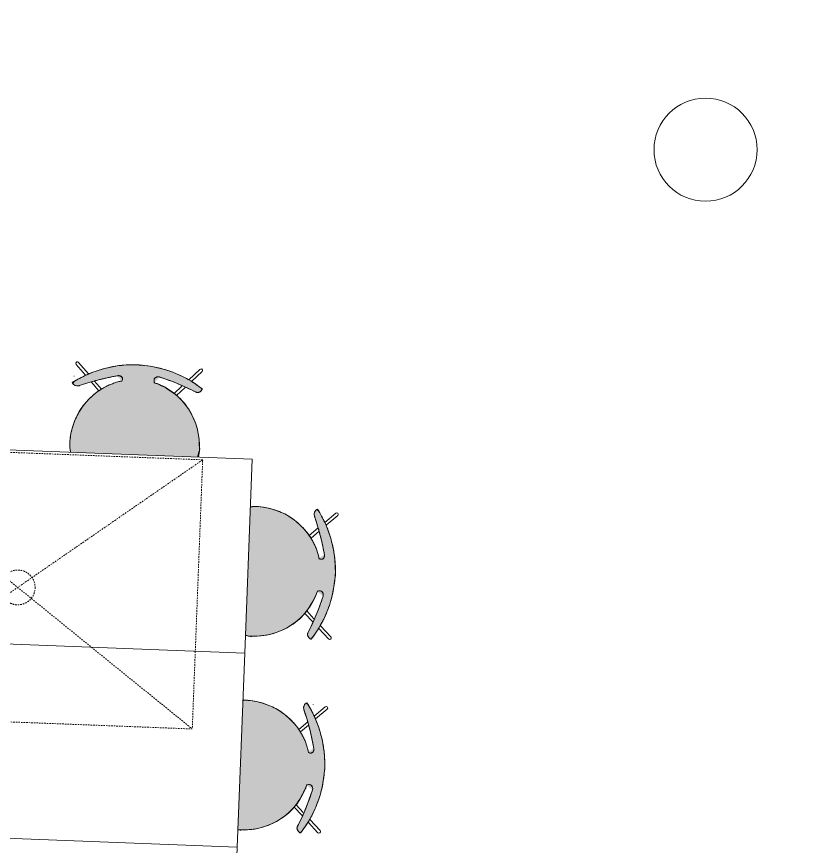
# Model space of a CAD drawing. Header units: millimetres. Extents: x 17924 to 83548, y -4690 to 56252.
# Drawn here: x 80429 to 83548, y 52745 to 55964 of the extents above; entities that cross this region are included whole.
import ezdxf

# ---------------------------------------------------------------- set-up
doc = ezdxf.new("R2010")
doc.units = ezdxf.units.MM
doc.header["$MEASUREMENT"] = 0
doc.linetypes.add('DGN Style 2', pattern=[10, 6, -4])
for name, color, linetype, lineweight in [('EQPM-OVHD', 62, 'DGN Style 2', 13), ('FURN-FREE', 1, 'Continuous', 0), ('PRES-FILL', 7, 'Continuous', 0), ('WALL-LNIG', 1, 'Continuous', 0)]:
    doc.layers.add(name, color=color, linetype=linetype, lineweight=lineweight)

# ---------------------------------------------------------------- blocks, each defined once
blk = doc.blocks.new('ANT_9')
at = {"color": 0, "linetype": 'ByBlock', "lineweight": -2}
for p, q in [((-230.9229999999952, 243.8940000000075), (-193.0999999999913, 202.9900000000125)), ((-230.6049999999959, 252.3580000000002), (-230.5849999999919, 252.3590000000113)), ((-222.109999999986, 252.0420000000086), (-182.1699999999837, 208.8470000000088)), ((249.7080000000133, 243.2330000000075), (208.20100000003, 201.5610000000161)), ((258.2300000000105, 234.7640000000029), (218.9060000000027, 195.2990000000063)), ((-237.2879999999859, 197.6640000000116), (-237.7749999999796, 197.3370000000068)), ((-170.435999999987, 178.4900000000125), (-139.4139999999898, 144.9220000000059)), ((-157.5270000000019, 182.2000000000044), (-129.5179999999818, 151.9010000000053)), ((181.9290000000183, 175.1600000000108), (153.1640000000043, 146.2840000000069)), ((194.6730000000098, 170.9690000000119), (162.7640000000101, 138.9270000000106)), ((237.9220000000205, 154.1480000000083), (237.9240000000136, 154.1490000000049)), ((-190.0079999999725, -176.9709999999905), (-240.1239999999816, -227.2659999999887)), ((-180.8859999999986, -184.8449999999939), (-231.6219999999885, -235.7579999999871)), ((191.070000000007, -191.3759999999893), (240.2560000000231, -244.567999999992)), ((200.5110000000277, -183.8859999999841), (249.0680000000139, -236.3979999999938)), ((-240.1019999999844, -235.7509999999893), (-240.1239999999816, -235.7599999999875)), ((248.7310000000143, -244.8739999999889), (248.7310000000143, -244.8849999999875))]:
    blk.add_line(p, q, dxfattribs=at)
at = {"color": 0, "linetype": 'ByBlock', "lineweight": -2, "extrusion": (0, 0, -1)}
for centre, radius, start, end in [((-10.84310449812619, -197.5296352611549), 449.2945550665205, 55.50108333333332, 90.38600277777779), ((226.5099585044081, 247.9666756855877), 6.000000000000013, 47.15889444444441, 137.2503583333333), ((-4.928342642931966, -185.8805704262704), 436.8134136936625, 91.17048888888888, 126.0554083333333), ((-253.9718071524112, 238.9973606325439), 6.000000000000004, 135.0319611111111, 224.8725805555556), ((-244.6504633875156, -240.4851204502411), 6.000000000000004, 227.1111666666667, 317.2096027777778), ((-244.6581340468256, -240.4625302021086), 6.000000000000006, 137.325825, 227.2958666666667)]:
    blk.add_arc(centre, radius, start, end, dxfattribs=at)
at = {"color": 0, "linetype": 'ByBlock', "lineweight": -2}
for centre, radius, start, end in [((-226.5152713026764, 247.967624475983), 5.999999999999996, 132.8928833333333, 222.7335027777778), ((253.9664626423473, 238.9966108046501), 6.000000000000006, 45.01981666666666, 135.1112805555555), ((132.7071059824229, -735.3424480638132), 962.6963830246401, 102.0174, 111.1355305555556), ((-169.4349192846275, -727.980537562682), 971.6445047199426, 65.2129611111111, 74.33109166666665), ((-235.8759852194635, -231.4913881488246), 6.000000000000004, 135.1867472222222, 225.1567888888889), ((-235.8691630907997, -231.5142489645077), 6.000000000000012, 224.9720888888888, 315.070525)]:
    blk.add_arc(centre, radius, start, end, dxfattribs=at)
for centre, major_axis, ratio, start_param, end_param in [((-69.79697139903146, 189.0052291860848), (-18.85645010637373, -11.42001704835106), 0.7101413615132941, 2.274888714839134, 4.205581096373834), ((93.71362615290855, 189.1944012008971), (18.41705503726558, -12.11588146826803), 0.7751110379519796, 2.077604210805752, 4.019110361497601)]:
    blk.add_ellipse(centre, major_axis=major_axis, ratio=ratio, start_param=start_param, end_param=end_param, dxfattribs=at)
at = {"color": 0, "linetype": 'ByBlock', "lineweight": -2, "extrusion": (0, 0, -1)}
for centre, major_axis, ratio, start_param, end_param in [((5.602032608061563, -66.64383137632831), (4.853131661300853, 259.9547020407177), 0.9615384615384603, 4.71238898038469, 6.033510042954888), ((-222.6850850693882, 182.0806756646489), (20.94804797271574, 9.330090363337069), 0.9239178866150758, 1.587065655824202, 3.141592653589793), ((9.501353141458821, -66.71662820158963), (4.853131661300853, 259.9547020407177), 0.9615384615384603, 0.2429364510200118, 1.570796326794897), ((246.9130862459278, 173.3136979749615), (9.33663426129368, 19.01903679660439), 0.7660621444968636, 1.570796326794897, 3.125323324560488), ((5.602729983118479, -66.64335468204081), (-249.9564442699204, 4.666472751250897), 0.7200000000000009, 4.7115489922008, 6.283185307179586), ((6.022656809946056, -66.6511943399455), (-253.4356479310827, 4.731426504006852), 0.710115728957286, 3.141592653589793, 4.71322896856858)]:
    blk.add_ellipse(centre, major_axis=major_axis, ratio=ratio, start_param=start_param, end_param=end_param, dxfattribs=at)
at = {"color": 0, "linetype": 'ByBlock', "lineweight": -2}
blk.add_point((258.2100000000355, 243.2360000000117), dxfattribs=at)
blk = doc.blocks.new('*U77')
h = blk.add_hatch(color=7)
edge = h.paths.add_edge_path()
edge.add_arc((-189.5230698579471, 3.894953851107857), 436.8134136936625, 323.9445916666667, 358.8295111111111)
edge.add_line((247.1991972945762, -5.028036447518389), (248.1122242495912, -5.046691238021594))
edge.add_arc((-201.1721346928316, -2.019808004086372), 449.2945550665205, 359.6139972222223, 394.4989166666667)
edge.add_ellipse((178.4381762329722, 231.5083815634425), major_axis=(-9.330090363337066, 20.94804797271574), ratio=0.923917886615076, start_angle=1.272221872585407e-14, end_angle=89.06783611111112)
edge.add_line((158.9346738031745, 223.2300806680287), (158.9509580197991, 223.2407149623905))
edge.add_arc((-738.9849474954899, -123.8838094883831), 962.6963830246395, 18.352088268259195, 21.135530555555476, ccw=False)
edge.add_line((174.7483423471567, 179.2264030120714), (174.8475005683358, 179.2592964940268))
edge.add_line((174.8475005683358, 179.2592964940268), (174.7632560480924, 179.1814415873523))
edge.add_arc((-738.9849474954899, -123.8838094883831), 962.6963830246395, 12.01740000000001, 18.349268978559394, ccw=False)
edge.add_line((202.6133815909998, 76.5579839336715), (202.6133855943699, 76.55796512744564))
edge.add_ellipse((185.3627297544081, 78.62026789307129), major_axis=(-11.42001704835106, 18.85645010637373), ratio=0.7101413615132938, start_angle=130.3415222222222, end_angle=240.9620472222222, ccw=False)
edge.add_line((182.5489720905753, 60.23238496080739), (182.7609163116649, 60.28017894513323))
edge.add_ellipse((-70.286330808005, 3.22126388597826), major_axis=(259.9547020407177, -4.853131661300898), ratio=0.9615384615384603, start_angle=14.30533888888888, end_angle=36.56680948074337)
edge.add_line((141.279692255368, 148.2373896328063), (141.2795005683292, 148.2372964940441))
edge.add_line((141.2795005683292, 148.2372964940441), (141.2796552747022, 148.2374394665239))
edge.add_ellipse((-70.286330808005, 3.22126388597826), major_axis=(259.9547020407177, -4.853131661300898), ratio=0.9615384615384603, start_angle=36.56682350138795, end_angle=90)
edge.add_line((-65.61985805675795, 253.1777081558976), (-65.61938136247045, 253.1770107808406))
edge.add_ellipse((-70.2858541137175, 3.220566510935896), major_axis=(-4.666472751250939, -249.9564442699204), ratio=0.7200000000000008, start_angle=180, end_angle=270.0477989558357)
edge.add_line((-250.2583243620433, 6.371899793577382), (-250.25829581293, 6.373381804273543))
edge.add_line((-250.2582958129278, 6.37338180426741), (-250.2583502784328, 6.370465271524154))
edge.add_line((-250.2583502784248, 6.37046527152792), (-250.2583243620413, 6.371899793584849))
edge.add_ellipse((-70.2936937716222, 2.800639684093767), major_axis=(-4.731426504006894, -253.4356479310827), ratio=0.7101157289572859, start_angle=269.9522072734702, end_angle=360)
edge.add_line((-75.02512027563353, -250.6350082470017), (-75.02560038452066, -250.6345009173237))
edge.add_ellipse((-70.35912763326633, -0.6780566474044463), major_axis=(259.9547020407177, -4.853131661300898), ratio=0.9615384615384603, start_angle=270, end_angle=346.0807666666667)
edge.add_line((180.8396707460925, -65.5166733845399), (182.3148174292292, -65.89743086454109))
edge.add_ellipse((185.5519017692204, -84.89032965885417), major_axis=(-12.11588146826803, -18.41705503726557), ratio=0.7751110379519798, start_angle=119.0379527777778, end_angle=230.2780611111111, ccw=False)
edge.add_line((203.9136546580703, -84.16156648722244), (203.9136485167473, -84.16158838126285))
edge.add_arc((-731.6230369943587, 178.2582157786674), 971.6445047199426, 335.213116897576, 344.3310916666666, ccw=False)
edge.add_line((150.5072419832213, -229.0981570245349), (150.5065005683282, -229.1007035059738))
edge.add_line((150.5065005683282, -229.1007035059738), (150.5061343833804, -229.1005555235752))
edge.add_line((150.5061343833804, -229.1005555235752), (150.5055005683316, -229.0987035059661))
edge.add_line((150.5055005683316, -229.0987035059661), (150.5383184758321, -228.991420954495))
edge.add_ellipse((169.6711985432848, -238.089789751888), major_axis=(19.0190367966044, -9.336634261293678), ratio=0.7660621444968635, start_angle=180.9321638888889, end_angle=270)
edge.add_line((162.5187564786902, -252.6595538665424), (163.6179454810917, -253.1991566765646))
at = {"color": 0}
blk.add_rational_spline([(163.617945481099, -253.1991566765646), (244.3956380618765, -142.2440036543121), (247.1991972945834, -5.028036447518389), (247.6557107720873, -5.037363842769992), (248.1122242495912, -5.046691238021594), (249.0632559276273, 136.1162228151952), (169.1080861778391, 252.4564290876879), (150.0661567962452, 243.9753090432933), (158.9346738031745, 223.2300806680287), (158.9428159114905, 223.235397815195), (158.9509580197991, 223.2407149623905), (167.3843117159049, 201.4254568799224), (174.748342347164, 179.2264030120714), (174.7979214577426, 179.2428497530491), (174.8475005683358, 179.2592964940268), (174.8053783082069, 179.2203690406895), (174.7632560480924, 179.1814415873523), (191.5264878288508, 128.6399398121866), (202.6133815909998, 76.5579839336715), (202.6133835926885, 76.55797453055857), (202.6133855943699, 76.55796512744564), (207.647979038542, 47.05271919768711), (182.548972090568, 60.23238496080739), (182.6549442011165, 60.25628195297031), (182.7609163116649, 60.28017894513323), (171.0129643532782, 108.169977247002), (141.2796922553753, 148.2373896328063), (141.2795964118559, 148.2373430634179), (141.2795005683292, 148.2372964940441), (141.2795779215157, 148.237367980284), (141.2796552747022, 148.2374394665239), (65.21804999950837, 250.7350764623989), (-65.61985805675795, 253.1777081558976), (-65.6196197096142, 253.1773594683764), (-65.61938136247045, 253.1770107808406), (-245.7382225845285, 256.5396752922679), (-250.2583243620466, 6.37189979357936), (-250.2583100890333, 6.372640798930661), (-250.2582958129351, 6.37338180426741), (-250.2583230456803, 6.37192353788123), (-250.2583502784328, 6.370465271524154), (-250.2583373217058, 6.371182532573584), (-250.2583243620466, 6.37189979357936), (-255.1439419148301, -247.2723441011622), (-75.02512027563353, -250.6350082470017), (-75.02536033008073, -250.6347545821627), (-75.02560038452066, -250.6345009173237), (128.368496236486, -254.4316945140745), (180.8396707460925, -65.51667338452535), (181.5772440876681, -65.70705212454777), (182.3148174292292, -65.89743086454109), (209.2685806552327, -53.96520079176116), (203.9136546580703, -84.16156648722244), (203.9136515874052, -84.16157743423537), (203.9136485167473, -84.16158838126285), (182.9888989878091, -158.7591245014191), (150.5072419832359, -229.0981570245349), (150.5068712757784, -229.0994302652689), (150.5065005683282, -229.1007035059738), (150.5063174758543, -229.1006295147818), (150.5061343833804, -229.1005555235752), (150.5058174758597, -229.0996295147925), (150.5055005683316, -229.0987035059661), (150.5219095220746, -229.0450622302305), (150.5383184758321, -228.991420954495), (143.8066565910922, -243.4735979856341), (162.5187564786902, -252.659553866557), (163.068350979891, -252.9293552715681), (163.617945481099, -253.1991566765646)], [1, 0.954018458761833, 1, 1, 1, 0.954018458761833, 1, 0.7128353987122346, 1, 1, 1, 0.9997050096312174, 1, 1, 1, 1, 1, 0.9984737766805626, 1, 1, 1, 0.5691322564512941, 1, 1, 1, 0.9811892478442809, 1, 1, 1, 1, 1, 0.8932412642455915, 1, 1, 1, 0.7068117680607829, 1, 0.9999999999957255, 1, 1, 1, 0.999999999995883, 1, 0.7068118065158087, 1, 1, 1, 0.7875766260787885, 1, 1, 1, 0.5646781698281227, 1, 1, 1, 0.9968360298930732, 1, 1, 1, 1, 1, 1, 1, 1, 1, 0.7128353987122346, 1, 1, 1], degree=2, knots=[0, 0, 0, 0.03448275862068965, 0.03448275862068965, 0.06896551724137931, 0.06896551724137931, 0.1034482758620689, 0.1034482758620689, 0.1379310344827586, 0.1379310344827586, 0.1724137931034482, 0.1724137931034482, 0.2068965517241378, 0.2068965517241378, 0.2241379310344826, 0.2241379310344826, 0.2413793103448275, 0.2413793103448275, 0.2758620689655172, 0.2758620689655172, 0.3103448275862069, 0.3103448275862069, 0.3448275862068964, 0.3448275862068964, 0.3793103448275861, 0.3793103448275861, 0.4137931034482755, 0.4137931034482755, 0.4310344827586206, 0.4310344827586206, 0.4482758620689654, 0.4482758620689654, 0.4827586206896549, 0.4827586206896549, 0.5172413793103448, 0.5172413793103448, 0.5517241379310345, 0.5517241379310345, 0.5862068965517239, 0.5862068965517239, 0.6206896551724138, 0.6206896551724138, 0.6551724137931033, 0.6551724137931033, 0.6896551724137929, 0.6896551724137929, 0.7241379310344825, 0.7241379310344825, 0.7586206896551724, 0.7586206896551724, 0.7931034482758622, 0.7931034482758622, 0.8275862068965517, 0.8275862068965517, 0.8620689655172412, 0.8620689655172412, 0.8965517241379309, 0.8965517241379309, 0.9051724137931034, 0.9051724137931034, 0.9137931034482757, 0.9137931034482757, 0.9224137931034483, 0.9224137931034483, 0.9310344827586206, 0.9310344827586206, 0.9655172413793103, 0.9655172413793103, 1, 1, 1], dxfattribs=at)
at = {"color": 0, "linetype": 'Continuous', "lineweight": 0, "rotation": 270}
blk.add_blockref('ANT_9', (-3.642499431676697, 8.823296494039823), dxfattribs=at)
blk = doc.blocks.new('SERIES 7_9')
at = {"color": 0, "linetype": 'Continuous', "lineweight": 0, "rotation": 89.99999999999997}
blk.add_blockref('*U77', (-5.046691238021594, -248.1122242495912), dxfattribs=at)
blk = doc.blocks.new('ANT_15')
at = {"color": 0, "linetype": 'ByBlock', "lineweight": -2}
for p, q in [((-230.9229999999952, 243.8940000000148), (-193.0999999999913, 202.9900000000198)), ((-230.6049999999959, 252.3580000000075), (-230.5849999999919, 252.3590000000113)), ((-222.109999999986, 252.0420000000158), (-182.1699999999837, 208.8470000000088)), ((249.7079999999987, 243.233000000022), (208.2010000000082, 201.5610000000161)), ((258.2300000000105, 234.7639999999956), (218.90600000001, 195.2989999999845)), ((-237.2879999999932, 197.6640000000189), (-237.7749999999869, 197.3370000000141)), ((-170.4359999999942, 178.4900000000198), (-139.4139999999898, 144.9220000000205)), ((-157.5269999999946, 182.2000000000116), (-129.5179999999964, 151.9010000000126)), ((181.9289999999964, 175.1600000000035), (153.163999999997, 146.2840000000142)), ((194.6730000000171, 170.9690000000119), (162.7640000000029, 138.9270000000251)), ((237.9220000000132, 154.1480000000156), (237.9240000000136, 154.149000000034)), ((-190.0079999999944, -176.9709999999905), (-240.1239999999962, -227.2659999999596)), ((-180.8859999999986, -184.8449999999866), (-231.6219999999812, -235.7579999999871)), ((191.070000000007, -191.3759999999747), (240.2560000000085, -244.5679999999702)), ((200.5110000000132, -183.8859999999986), (249.0680000000066, -236.398000000001)), ((-240.1019999999844, -235.7509999999893), (-240.1239999999889, -235.7599999999657)), ((248.7310000000143, -244.8739999999816), (248.731000000007, -244.8849999999948))]:
    blk.add_line(p, q, dxfattribs=at)
at = {"color": 0, "linetype": 'ByBlock', "lineweight": -2, "extrusion": (0, 0, -1)}
for centre, radius, start, end in [((-10.84310449812619, -197.5296352611622), 449.2945550665204, 55.50108333333331, 90.38600277777779), ((226.5099585044154, 247.9666756855877), 6.000000000000013, 47.15889444444441, 137.2503583333333), ((-4.92834264292469, -185.8805704262631), 436.8134136936626, 91.1704888888889, 126.0554083333333), ((-253.9718071524112, 238.9973606325657), 6.000000000000004, 135.0319611111111, 224.8725805555556), ((-244.6504633875229, -240.4851204502338), 6.000000000000004, 227.1111666666667, 317.2096027777778), ((-244.6581340468329, -240.4625302021304), 6.000000000000004, 137.325825, 227.2958666666667)]:
    blk.add_arc(centre, radius, start, end, dxfattribs=at)
at = {"color": 0, "linetype": 'ByBlock', "lineweight": -2}
for centre, radius, start, end in [((-226.5152713026764, 247.9676244759903), 5.999999999999994, 132.8928833333333, 222.7335027777778), ((253.96646264234, 238.9966108046501), 6.000000000000006, 45.01981666666665, 135.1112805555555), ((132.7071059824084, -735.3424480637914), 962.6963830246398, 102.0174, 111.1355305555556), ((-169.4349192846203, -727.9805375626747), 971.6445047199428, 65.21296111111113, 74.33109166666668), ((-235.8759852194562, -231.4913881488319), 6.000000000000006, 135.1867472222222, 225.1567888888889), ((-235.8691630907997, -231.5142489644932), 6.000000000000012, 224.9720888888888, 315.070525)]:
    blk.add_arc(centre, radius, start, end, dxfattribs=at)
for centre, major_axis, ratio, start_param, end_param in [((-69.79697139903874, 189.005229186092), (-18.85645010637373, -11.42001704835107), 0.710141361513294, 2.274888714839134, 4.205581096373834), ((93.713626152894, 189.1944012009044), (18.41705503726558, -12.11588146826803), 0.7751110379519799, 2.077604210805752, 4.019110361497601)]:
    blk.add_ellipse(centre, major_axis=major_axis, ratio=ratio, start_param=start_param, end_param=end_param, dxfattribs=at)
at = {"color": 0, "linetype": 'ByBlock', "lineweight": -2, "extrusion": (0, 0, -0.9999999999999998)}
for centre, major_axis, ratio, start_param, end_param in [((5.602032608061563, -66.64383137633558), (4.853131661300849, 259.9547020407178), 0.96153846153846, 4.71238898038469, 6.033510042954888), ((9.501353141458821, -66.71662820161146), (4.853131661300849, 259.9547020407178), 0.96153846153846, 0.2429364510200118, 1.570796326794897), ((5.602729983111203, -66.64335468204808), (-249.9564442699204, 4.666472751250933), 0.7200000000000008, 4.7115489922008, 6.283185307179586)]:
    blk.add_ellipse(centre, major_axis=major_axis, ratio=ratio, start_param=start_param, end_param=end_param, dxfattribs=at)
at = {"color": 0, "linetype": 'ByBlock', "lineweight": -2, "extrusion": (0, 0, -1)}
for centre, major_axis, ratio, start_param, end_param in [((-222.6850850693882, 182.0806756646489), (20.94804797271574, 9.330090363337073), 0.9239178866150756, 1.587065655824202, 3.141592653589793), ((246.9130862459278, 173.3136979749688), (9.336634261293677, 19.01903679660439), 0.7660621444968637, 1.570796326794897, 3.125323324560488), ((6.022656809946056, -66.65119433995278), (-253.4356479310827, 4.731426504006888), 0.710115728957286, 3.141592653589793, 4.71322896856858)]:
    blk.add_ellipse(centre, major_axis=major_axis, ratio=ratio, start_param=start_param, end_param=end_param, dxfattribs=at)
at = {"color": 0, "linetype": 'ByBlock', "lineweight": -2}
blk.add_point((258.210000000021, 243.236000000019), dxfattribs=at)
blk = doc.blocks.new('*U95')
h = blk.add_hatch(color=7)
edge = h.paths.add_edge_path()
edge.add_arc((-189.5230698579544, 3.894953851129685), 436.8134136936625, 323.9445916666666, 358.8295111111111)
edge.add_line((247.1991972945689, -5.028036447496561), (248.1122242495621, -5.046691238014319))
edge.add_arc((-201.1721346928534, -2.01980800407182), 449.2945550665203, 359.6139972222223, 394.4989166666667)
edge.add_ellipse((178.4381762329431, 231.5083815634425), major_axis=(-9.330090363337069, 20.94804797271574), ratio=0.9239178866150755, start_angle=1.272221872585407e-14, end_angle=89.06783611111112)
edge.add_line((158.93467380316, 223.2300806680432), (158.9509580197773, 223.2407149623978))
edge.add_arc((-738.9849474954826, -123.8838094883613), 962.6963830246395, 18.352088268259195, 21.135530555555476, ccw=False)
edge.add_line((174.7483423471276, 179.2264030120787), (174.8475005683285, 179.2592964940486))
edge.add_line((174.8475005683285, 179.2592964940486), (174.7632560480561, 179.1814415873741))
edge.add_arc((-738.9849474954826, -123.8838094883613), 962.6963830246395, 12.01740000000001, 18.349268978559394, ccw=False)
edge.add_line((202.6133815909852, 76.55798393368605), (202.6133855943481, 76.55796512745292))
edge.add_ellipse((185.3627297543862, 78.62026789308584), major_axis=(-11.42001704835106, 18.85645010637373), ratio=0.7101413615132938, start_angle=130.3415222222222, end_angle=240.9620472222222, ccw=False)
edge.add_line((182.5489720905607, 60.23238496080739), (182.7609163116285, 60.28017894514778))
edge.add_ellipse((-70.28633080802683, 3.221263886000088), major_axis=(259.9547020407177, -4.853131661300891), ratio=0.9615384615384598, start_angle=14.30533888888888, end_angle=36.56680948074337)
edge.add_line((141.279692255368, 148.2373896328136), (141.2795005683147, 148.2372964940441))
edge.add_line((141.2795005683147, 148.2372964940441), (141.2796552746877, 148.2374394665385))
edge.add_ellipse((-70.28633080802683, 3.221263886000088), major_axis=(259.9547020407177, -4.853131661300891), ratio=0.9615384615384598, start_angle=36.56682350138795, end_angle=90)
edge.add_line((-65.6198580567725, 253.1777081559121), (-65.619381362485, 253.1770107808479))
edge.add_ellipse((-70.28585411373933, 3.220566510935896), major_axis=(-4.666472751250972, -249.9564442699204), ratio=0.7200000000000006, start_angle=180, end_angle=270.0477989558357)
edge.add_line((-250.2583243620651, 6.37189979358468), (-250.2582958129518, 6.373381804280841))
edge.add_line((-250.2582958129497, 6.373381804281962), (-250.2583502784546, 6.370465271516878))
edge.add_line((-250.2583502784466, 6.370465271527941), (-250.2583243620631, 6.371899793584872))
edge.add_ellipse((-70.29369377164403, 2.800639684101043), major_axis=(-4.731426504006928, -253.4356479310827), ratio=0.7101157289572859, start_angle=269.9522072734702, end_angle=360)
edge.add_line((-75.02512027564808, -250.6350082469871), (-75.02560038454249, -250.6345009173165))
edge.add_ellipse((-70.3591276333027, -0.6780566474044463), major_axis=(259.9547020407177, -4.853131661300891), ratio=0.9615384615384598, start_angle=270, end_angle=346.0807666666667)
edge.add_line((180.8396707460925, -65.51667338452535), (182.3148174292, -65.89743086453382))
edge.add_ellipse((185.5519017691986, -84.8903296588469), major_axis=(-12.11588146826803, -18.41705503726557), ratio=0.7751110379519798, start_angle=119.0379527777778, end_angle=230.2780611111111, ccw=False)
edge.add_line((203.9136546580412, -84.16156648721517), (203.9136485167255, -84.16158838125557))
edge.add_arc((-731.6230369943805, 178.2582157786746), 971.6445047199427, 335.21311689757607, 344.3310916666667, ccw=False)
edge.add_line((150.5072419831849, -229.0981570245349), (150.5065005683427, -229.1007035059665))
edge.add_line((150.5065005683427, -229.1007035059665), (150.5061343833804, -229.1005555235606))
edge.add_line((150.5061343833804, -229.1005555235606), (150.5055005683244, -229.0987035059661))
edge.add_line((150.5055005683244, -229.0987035059661), (150.5383184757957, -228.9914209544877))
edge.add_ellipse((169.6711985432776, -238.0897897518735), major_axis=(19.0190367966044, -9.336634261293675), ratio=0.7660621444968634, start_angle=180.9321638888889, end_angle=270)
edge.add_line((162.5187564786611, -252.6595538665351), (163.6179454810626, -253.1991566765573))
at = {"color": 0}
blk.add_rational_spline([(163.6179454810772, -253.1991566765573), (244.3956380618765, -142.2440036543121), (247.1991972945689, -5.028036447496561), (247.6557107720728, -5.037363842748164), (248.1122242495621, -5.046691238014319), (249.0632559276128, 136.1162228151879), (169.1080861778028, 252.4564290877024), (150.0661567962234, 243.9753090432787), (158.9346738031454, 223.230080668036), (158.9428159114614, 223.2353978152169), (158.9509580197773, 223.2407149623978), (167.3843117159267, 201.4254568799806), (174.7483423471422, 179.2264030120787), (174.7979214577354, 179.2428497530636), (174.8475005683285, 179.2592964940486), (174.8053783081996, 179.2203690407114), (174.7632560480561, 179.1814415873741), (191.5264878288435, 128.639939812223), (202.6133815909998, 76.55798393369332), (202.6133835926594, 76.55797453057312), (202.6133855943481, 76.55796512745292), (207.6479790385201, 47.05271919769439), (182.5489720905462, 60.23238496080739), (182.6549442010873, 60.25628195297759), (182.7609163116285, 60.28017894514778), (171.0129643532418, 108.1699772470165), (141.279692255368, 148.2373896328209), (141.2795964118268, 148.2373430634252), (141.2795005683147, 148.2372964940441), (141.2795779215085, 148.2373679802913), (141.2796552746877, 148.2374394665385), (65.21804999947199, 250.7350764623843), (-65.61985805678705, 253.1777081559194), (-65.6196197096433, 253.1773594683764), (-65.619381362485, 253.1770107808479), (-245.7382225845504, 256.5396752922898), (-250.2583243620757, 6.371899793586635), (-250.2583100890188, 6.372640798981593), (-250.2582958129497, 6.373381804289238), (-250.2583230456949, 6.371923537903058), (-250.2583502784546, 6.370465271516878), (-250.2583373217203, 6.371182532602688), (-250.2583243620757, 6.371899793586635), (-255.1439419148665, -247.2723441011476), (-75.02512027566263, -250.6350082469799), (-75.02536033008073, -250.6347545821554), (-75.02560038454249, -250.6345009173165), (128.368496236435, -254.4316945140745), (180.8396707460779, -65.51667338452535), (181.5772440876462, -65.70705212453322), (182.3148174292, -65.89743086453382), (209.2685806552036, -53.96520079174661), (203.9136546580412, -84.16156648720789), (203.9136515873834, -84.16157743423537), (203.9136485167255, -84.16158838125557), (182.98889898778, -158.7591245014119), (150.507241983214, -229.0981570245276), (150.5068712757638, -229.0994302652543), (150.5065005683427, -229.1007035059665), (150.5063174758689, -229.1006295147599), (150.5061343833804, -229.1005555235606), (150.5058174758597, -229.0996295147561), (150.5055005683244, -229.0987035059661), (150.5219095220527, -229.0450622302233), (150.5383184757957, -228.9914209544877), (143.8066565910704, -243.4735979856196), (162.5187564786756, -252.6595538665497), (163.0683509798691, -252.9293552715535), (163.6179454810772, -253.1991566765573)], [1, 0.954018458761833, 1, 1, 1, 0.954018458761833, 1, 0.7128353987122346, 1, 1, 1, 0.9997050096312174, 1, 1, 1, 1, 1, 0.9984737766805626, 1, 1, 1, 0.5691322564512941, 1, 1, 1, 0.9811892478442809, 1, 1, 1, 1, 1, 0.8932412642455915, 1, 1, 1, 0.7068117680607829, 1, 0.9999999999957255, 1, 1, 1, 0.999999999995883, 1, 0.7068118065158087, 1, 1, 1, 0.7875766260787885, 1, 1, 1, 0.5646781698281227, 1, 1, 1, 0.9968360298930732, 1, 1, 1, 1, 1, 1, 1, 1, 1, 0.7128353987122346, 1, 1, 1], degree=2, knots=[0, 0, 0, 0.03448275862068965, 0.03448275862068965, 0.06896551724137931, 0.06896551724137931, 0.1034482758620689, 0.1034482758620689, 0.1379310344827586, 0.1379310344827586, 0.1724137931034482, 0.1724137931034482, 0.2068965517241378, 0.2068965517241378, 0.2241379310344826, 0.2241379310344826, 0.2413793103448275, 0.2413793103448275, 0.2758620689655172, 0.2758620689655172, 0.3103448275862069, 0.3103448275862069, 0.3448275862068964, 0.3448275862068964, 0.3793103448275861, 0.3793103448275861, 0.4137931034482755, 0.4137931034482755, 0.4310344827586206, 0.4310344827586206, 0.4482758620689654, 0.4482758620689654, 0.4827586206896549, 0.4827586206896549, 0.5172413793103448, 0.5172413793103448, 0.5517241379310345, 0.5517241379310345, 0.5862068965517239, 0.5862068965517239, 0.6206896551724138, 0.6206896551724138, 0.6551724137931033, 0.6551724137931033, 0.6896551724137929, 0.6896551724137929, 0.7241379310344825, 0.7241379310344825, 0.7586206896551724, 0.7586206896551724, 0.7931034482758622, 0.7931034482758622, 0.8275862068965517, 0.8275862068965517, 0.8620689655172412, 0.8620689655172412, 0.8965517241379309, 0.8965517241379309, 0.9051724137931034, 0.9051724137931034, 0.9137931034482757, 0.9137931034482757, 0.9224137931034483, 0.9224137931034483, 0.9310344827586206, 0.9310344827586206, 0.9655172413793103, 0.9655172413793103, 1, 1, 1], dxfattribs=at)
at = {"color": 0, "linetype": 'Continuous', "lineweight": 0, "rotation": 270}
blk.add_blockref('ANT_15', (-3.642499431691249, 8.8232964940471), dxfattribs=at)
blk = doc.blocks.new('SERIES 7_15')
at = {"color": 0, "linetype": 'Continuous', "lineweight": 0, "rotation": 89.99999999999997}
blk.add_blockref('*U95', (-5.046691237999767, -248.1122242496058), dxfattribs=at)
blk = doc.blocks.new('ANT_16')
at = {"color": 0, "linetype": 'ByBlock', "lineweight": -2}
for p, q in [((-230.9229999999952, 243.8940000000002), (-193.0999999999985, 202.9900000000198)), ((-230.6049999999959, 252.3579999999929), (-230.5849999999991, 252.3590000000113)), ((-222.1099999999788, 252.0420000000013), (-182.1699999999983, 208.8469999999943)), ((249.708000000006, 243.2330000000075), (208.2010000000155, 201.560999999987)), ((258.2300000000178, 234.7639999999956), (218.90600000001, 195.2989999999991)), ((-237.2879999999859, 197.6640000000043), (-237.7749999999869, 197.3370000000141)), ((-170.435999999987, 178.4900000000343), (-139.413999999997, 144.9219999999914)), ((-157.5270000000019, 182.2000000000116), (-129.5179999999964, 151.9010000000126)), ((181.9289999999964, 175.1600000000035), (153.1640000000116, 146.2840000000142)), ((194.6730000000098, 170.9689999999973), (162.7640000000029, 138.9270000000251)), ((237.9220000000059, 154.148000000001), (237.9240000000063, 154.1490000000049)), ((-190.0079999999871, -176.9709999999905), (-240.1239999999962, -227.2659999999887)), ((-180.8859999999913, -184.8450000000157), (-231.6219999999812, -235.7579999999725)), ((191.070000000007, -191.3760000000038), (240.2560000000085, -244.5679999999847)), ((200.5110000000132, -183.8859999999841), (249.0680000000139, -236.398000000001)), ((-240.101999999999, -235.7509999999747), (-240.1239999999889, -235.7600000000093)), ((248.731000000007, -244.8739999999962), (248.731000000007, -244.8849999999948))]:
    blk.add_line(p, q, dxfattribs=at)
at = {"color": 0, "linetype": 'ByBlock', "lineweight": -2, "extrusion": (0, 0, -1)}
for centre, radius, start, end in [((-10.84310449811892, -197.5296352611622), 449.2945550665204, 55.50108333333331, 90.38600277777779), ((226.5099585044154, 247.9666756855586), 6.000000000000013, 47.15889444444441, 137.2503583333333), ((-4.928342642931966, -185.8805704263068), 436.8134136936626, 91.1704888888889, 126.0554083333333), ((-253.9718071524112, 238.9973606325366), 6.000000000000004, 135.0319611111111, 224.8725805555556), ((-244.6504633875156, -240.4851204502338), 6.000000000000004, 227.1111666666667, 317.2096027777778), ((-244.6581340468256, -240.4625302021159), 6.000000000000004, 137.325825, 227.2958666666667)]:
    blk.add_arc(centre, radius, start, end, dxfattribs=at)
at = {"color": 0, "linetype": 'ByBlock', "lineweight": -2}
for centre, radius, start, end in [((-226.5152713026691, 247.9676244759903), 5.999999999999994, 132.8928833333333, 222.7335027777778), ((253.9664626423328, 238.9966108046356), 6.000000000000006, 45.01981666666665, 135.1112805555555), ((132.7071059824084, -735.3424480638059), 962.6963830246398, 102.0174, 111.1355305555556), ((-169.4349192846203, -727.9805375626893), 971.6445047199428, 65.21296111111113, 74.33109166666668), ((-235.8759852194562, -231.4913881488174), 6.000000000000006, 135.1867472222222, 225.1567888888889), ((-235.8691630907997, -231.5142489644932), 6.000000000000012, 224.9720888888888, 315.070525)]:
    blk.add_arc(centre, radius, start, end, dxfattribs=at)
for centre, major_axis, ratio, start_param, end_param in [((-69.79697139903874, 189.0052291860775), (-18.85645010637373, -11.42001704835107), 0.710141361513294, 2.274888714839134, 4.205581096373834), ((93.71362615290127, 189.1944012008898), (18.41705503726558, -12.11588146826803), 0.7751110379519799, 2.077604210805752, 4.019110361497601)]:
    blk.add_ellipse(centre, major_axis=major_axis, ratio=ratio, start_param=start_param, end_param=end_param, dxfattribs=at)
at = {"color": 0, "linetype": 'ByBlock', "lineweight": -2, "extrusion": (0, 0, -0.9999999999999998)}
for centre, major_axis, ratio, start_param, end_param in [((5.602032608068839, -66.64383137635014), (4.853131661300849, 259.9547020407178), 0.96153846153846, 4.71238898038469, 6.033510042954888), ((9.501353141458821, -66.71662820158235), (4.853131661300849, 259.9547020407178), 0.96153846153846, 0.2429364510200118, 1.570796326794897), ((5.602729983111203, -66.64335468204808), (-249.9564442699204, 4.666472751250933), 0.7200000000000008, 4.7115489922008, 6.283185307179586)]:
    blk.add_ellipse(centre, major_axis=major_axis, ratio=ratio, start_param=start_param, end_param=end_param, dxfattribs=at)
at = {"color": 0, "linetype": 'ByBlock', "lineweight": -2, "extrusion": (0, 0, -1)}
for centre, major_axis, ratio, start_param, end_param in [((-222.6850850694027, 182.0806756646343), (20.94804797271574, 9.330090363337073), 0.9239178866150756, 1.587065655824202, 3.141592653589793), ((246.9130862459278, 173.3136979749688), (9.336634261293677, 19.01903679660439), 0.7660621444968637, 1.570796326794897, 3.125323324560488), ((6.02265680993878, -66.65119433995278), (-253.4356479310827, 4.731426504006888), 0.710115728957286, 3.141592653589793, 4.71322896856858)]:
    blk.add_ellipse(centre, major_axis=major_axis, ratio=ratio, start_param=start_param, end_param=end_param, dxfattribs=at)
at = {"color": 0, "linetype": 'ByBlock', "lineweight": -2}
blk.add_point((258.210000000021, 243.236000000019), dxfattribs=at)
blk = doc.blocks.new('*U98')
h = blk.add_hatch(color=7)
edge = h.paths.add_edge_path()
edge.add_arc((-189.5230698579835, 3.894953851100581), 436.8134136936625, 323.9445916666666, 358.8295111111111)
edge.add_line((247.1991972945689, -5.028036447511113), (248.1122242495767, -5.04669123802887))
edge.add_arc((-201.1721346928534, -2.019808004086372), 449.2945550665203, 359.6139972222223, 394.4989166666667)
edge.add_ellipse((178.4381762329576, 231.5083815634353), major_axis=(-9.330090363337069, 20.94804797271574), ratio=0.9239178866150755, start_angle=1.272221872585407e-14, end_angle=89.06783611111112)
edge.add_line((158.93467380316, 223.2300806680287), (158.9509580197773, 223.2407149623905))
edge.add_arc((-738.9849474954826, -123.8838094883686), 962.6963830246395, 18.352088268259195, 21.135530555555476, ccw=False)
edge.add_line((174.7483423471567, 179.2264030120714), (174.8475005683431, 179.2592964940268))
edge.add_line((174.8475005683431, 179.2592964940268), (174.7632560480706, 179.1814415873596))
edge.add_arc((-738.9849474954826, -123.8838094883686), 962.6963830246395, 12.01740000000001, 18.349268978559394, ccw=False)
edge.add_line((202.6133815909998, 76.5579839336715), (202.6133855943481, 76.55796512744564))
edge.add_ellipse((185.3627297544008, 78.62026789307129), major_axis=(-11.42001704835106, 18.85645010637373), ratio=0.7101413615132938, start_angle=130.3415222222222, end_angle=240.9620472222222, ccw=False)
edge.add_line((182.5489720905462, 60.23238496080012), (182.7609163116722, 60.28017894513323))
edge.add_ellipse((-70.28633080804138, 3.221263885970984), major_axis=(259.9547020407177, -4.853131661300891), ratio=0.9615384615384598, start_angle=14.30533888888888, end_angle=36.56680948074337)
edge.add_line((141.279692255368, 148.2373896328063), (141.2795005683001, 148.2372964940296))
edge.add_line((141.2795005683001, 148.2372964940296), (141.2796552746731, 148.2374394665239))
edge.add_ellipse((-70.28633080804138, 3.221263885970984), major_axis=(259.9547020407177, -4.853131661300891), ratio=0.9615384615384598, start_angle=36.56682350138795, end_angle=90)
edge.add_line((-65.6198580567725, 253.1777081558976), (-65.61938136249955, 253.1770107808334))
edge.add_ellipse((-70.28585411373933, 3.220566510921344), major_axis=(-4.666472751250972, -249.9564442699204), ratio=0.7200000000000006, start_angle=180, end_angle=270.0477989558357)
edge.add_line((-250.2583243620651, 6.37189979358468), (-250.2582958129518, 6.373381804280841))
edge.add_line((-250.2582958129497, 6.37338180426741), (-250.25835027844, 6.370465271516878))
edge.add_line((-250.2583502784466, 6.370465271513389), (-250.2583243620631, 6.37189979357032))
edge.add_ellipse((-70.29369377164403, 2.800639684101043), major_axis=(-4.731426504006928, -253.4356479310827), ratio=0.7101157289572859, start_angle=269.9522072734702, end_angle=360)
edge.add_line((-75.02512027566263, -250.6350082470017), (-75.02560038454249, -250.6345009173383))
edge.add_ellipse((-70.3591276332736, -0.6780566474262741), major_axis=(259.9547020407177, -4.853131661300891), ratio=0.9615384615384598, start_angle=270, end_angle=346.0807666666667)
edge.add_line((180.8396707460925, -65.51667338453262), (182.3148174292146, -65.89743086454109))
edge.add_ellipse((185.5519017692131, -84.89032965886145), major_axis=(-12.11588146826803, -18.41705503726557), ratio=0.7751110379519798, start_angle=119.0379527777778, end_angle=230.2780611111111, ccw=False)
edge.add_line((203.9136546580412, -84.16156648722244), (203.9136485167401, -84.16158838125557))
edge.add_arc((-731.623036994366, 178.2582157786601), 971.6445047199427, 335.21311689757607, 344.3310916666667, ccw=False)
edge.add_line((150.507241983214, -229.0981570245422), (150.5065005683136, -229.1007035059665))
edge.add_line((150.5065005683136, -229.1007035059665), (150.5061343833804, -229.1005555235897))
edge.add_line((150.5061343833804, -229.1005555235897), (150.5055005683244, -229.0987035059661))
edge.add_line((150.5055005683244, -229.0987035059661), (150.5383184758102, -228.9914209545022))
edge.add_ellipse((169.6711985432776, -238.0897897518953), major_axis=(19.0190367966044, -9.336634261293675), ratio=0.7660621444968634, start_angle=180.9321638888889, end_angle=270)
edge.add_line((162.5187564786756, -252.6595538665497), (163.6179454810772, -253.1991566765646))
at = {"color": 0}
blk.add_rational_spline([(163.6179454810481, -253.1991566765792), (244.395638061862, -142.2440036543194), (247.1991972945543, -5.028036447511113), (247.6557107720728, -5.037363842762716), (248.1122242495767, -5.04669123802887), (249.0632559275837, 136.1162228151879), (169.1080861778319, 252.4564290876951), (150.0661567962379, 243.975309043286), (158.9346738031454, 223.2300806680287), (158.9428159114759, 223.2353978152096), (158.9509580197773, 223.2407149623905), (167.3843117159267, 201.4254568799661), (174.7483423471567, 179.2264030120714), (174.7979214577354, 179.2428497530491), (174.8475005683431, 179.2592964940268), (174.8053783082141, 179.2203690406895), (174.7632560480706, 179.1814415873596), (191.526487828829, 128.6399398121939), (202.6133815909998, 76.5579839336715), (202.6133835926739, 76.55797453056584), (202.6133855943481, 76.55796512744564), (207.6479790385347, 47.05271919768711), (182.5489720905462, 60.23238496079284), (182.6549442011019, 60.25628195296304), (182.7609163116722, 60.28017894513323), (171.0129643532418, 108.1699772470165), (141.2796922553534, 148.2373896328063), (141.2795964118413, 148.2373430634107), (141.2795005683001, 148.2372964940296), (141.2795779214939, 148.2373679802768), (141.2796552746731, 148.2374394665239), (65.21804999948654, 250.7350764623625), (-65.6198580568016, 253.1777081558903), (-65.6196197096142, 253.1773594683691), (-65.61938136249955, 253.1770107808334), (-245.7382225845649, 256.5396752922752), (-250.2583243620611, 6.371899793572084), (-250.2583100890479, 6.372640798974317), (-250.2582958129497, 6.373381804281962), (-250.2583230457094, 6.37192353788123), (-250.25835027844, 6.370465271516878), (-250.2583373217349, 6.371182532573584), (-250.2583243620611, 6.371899793572084), (-255.1439419148519, -247.2723441011549), (-75.02512027564808, -250.6350082469871), (-75.02536033008073, -250.6347545821627), (-75.02560038454249, -250.6345009173383), (128.3684962364787, -254.4316945141036), (180.8396707460925, -65.5166733845399), (181.5772440876462, -65.7070521245405), (182.3148174292146, -65.89743086454109), (209.2685806552181, -53.96520079176844), (203.9136546580412, -84.16156648722244), (203.9136515873979, -84.16157743423537), (203.9136485167401, -84.16158838125557), (182.9888989877945, -158.7591245014264), (150.507241983214, -229.0981570245422), (150.5068712757493, -229.0994302652543), (150.5065005683136, -229.1007035059665), (150.5063174758543, -229.1006295147818), (150.5061343833804, -229.1005555235897), (150.5058174758597, -229.0996295147852), (150.5055005683244, -229.0987035059661), (150.5219095220818, -229.0450622302305), (150.5383184758102, -228.9914209545022), (143.8066565910704, -243.4735979856341), (162.5187564786902, -252.659553866557), (163.0683509798837, -252.9293552715681), (163.6179454810481, -253.1991566765792)], [1, 0.954018458761833, 1, 1, 1, 0.954018458761833, 1, 0.7128353987122346, 1, 1, 1, 0.9997050096312174, 1, 1, 1, 1, 1, 0.9984737766805626, 1, 1, 1, 0.5691322564512941, 1, 1, 1, 0.9811892478442809, 1, 1, 1, 1, 1, 0.8932412642455915, 1, 1, 1, 0.7068117680607829, 1, 0.9999999999957255, 1, 1, 1, 0.999999999995883, 1, 0.7068118065158087, 1, 1, 1, 0.7875766260787885, 1, 1, 1, 0.5646781698281227, 1, 1, 1, 0.9968360298930732, 1, 1, 1, 1, 1, 1, 1, 1, 1, 0.7128353987122346, 1, 1, 1], degree=2, knots=[0, 0, 0, 0.03448275862068965, 0.03448275862068965, 0.06896551724137931, 0.06896551724137931, 0.1034482758620689, 0.1034482758620689, 0.1379310344827586, 0.1379310344827586, 0.1724137931034482, 0.1724137931034482, 0.2068965517241378, 0.2068965517241378, 0.2241379310344826, 0.2241379310344826, 0.2413793103448275, 0.2413793103448275, 0.2758620689655172, 0.2758620689655172, 0.3103448275862069, 0.3103448275862069, 0.3448275862068964, 0.3448275862068964, 0.3793103448275861, 0.3793103448275861, 0.4137931034482755, 0.4137931034482755, 0.4310344827586206, 0.4310344827586206, 0.4482758620689654, 0.4482758620689654, 0.4827586206896549, 0.4827586206896549, 0.5172413793103448, 0.5172413793103448, 0.5517241379310345, 0.5517241379310345, 0.5862068965517239, 0.5862068965517239, 0.6206896551724138, 0.6206896551724138, 0.6551724137931033, 0.6551724137931033, 0.6896551724137929, 0.6896551724137929, 0.7241379310344825, 0.7241379310344825, 0.7586206896551724, 0.7586206896551724, 0.7931034482758622, 0.7931034482758622, 0.8275862068965517, 0.8275862068965517, 0.8620689655172412, 0.8620689655172412, 0.8965517241379309, 0.8965517241379309, 0.9051724137931034, 0.9051724137931034, 0.9137931034482757, 0.9137931034482757, 0.9224137931034483, 0.9224137931034483, 0.9310344827586206, 0.9310344827586206, 0.9655172413793103, 0.9655172413793103, 1, 1, 1], dxfattribs=at)
at = {"color": 0, "linetype": 'Continuous', "lineweight": 0, "rotation": 270}
blk.add_blockref('ANT_16', (-3.642499431676697, 8.823296494032547), dxfattribs=at)
blk = doc.blocks.new('SERIES 7_16')
at = {"color": 0, "linetype": 'Continuous', "lineweight": 0, "rotation": 89.99999999999997}
blk.add_blockref('*U98', (-5.04669123802887, -248.1122242495912), dxfattribs=at)
blk = doc.blocks.new('*U145')
at = {"color": 7, "linetype": 'ByBlock', "lineweight": -2}
blk.add_wipeout([(-341.4464195396576, 913.8688648293762), (410.95701273384503, 884.7916420746917), (341.44637451484624, -913.8685400458778), (-410.95705775865616, -884.7913172911938)], dxfattribs=at).dxf.layer = 'PRES-FILL'
at = {"layer": 'FURN-FREE', "linetype": 'ByBlock', "lineweight": -2, "flags": 128}
blk.add_lwpolyline([(-410.957057758671, -884.791317291194), (-341.4464195396577, 913.8688648293755), (410.9570127338593, 884.7916420746915), (341.446374514846, -913.868540045878), (-410.957057758671, -884.791317291194)], close=True, dxfattribs=at)
blk = doc.blocks.new('*U146')
at = {"color": 7, "linetype": 'ByBlock', "lineweight": -2}
blk.add_wipeout([(-341.4464195396576, 913.868864829361), (410.9570127338521, 884.7916420746915), (341.4463745148533, -913.868540045878), (-410.9570577586564, -884.7913172911793)], dxfattribs=at).dxf.layer = 'PRES-FILL'
at = {"layer": 'FURN-FREE', "linetype": 'ByBlock', "lineweight": -2, "flags": 128}
blk.add_lwpolyline([(-410.957057758671, -884.7913172911794), (-341.4464195396577, 913.868864829361), (410.9570127338666, 884.7916420746769), (341.4463745148532, -913.868540045878), (-410.957057758671, -884.7913172911794)], close=True, dxfattribs=at)
blk = doc.blocks.new('*U147')
at = {"color": 7, "linetype": 'ByBlock', "lineweight": -2}
blk.add_wipeout([(-341.44641953966493, 913.8688648293748), (410.9570127338445, 884.7916420746908), (341.44637451484573, -913.8685400458489), (-410.9570577586637, -884.7913172911649)], dxfattribs=at).dxf.layer = 'PRES-FILL'
at = {"layer": 'FURN-FREE', "linetype": 'ByBlock', "lineweight": -2, "flags": 128}
blk.add_lwpolyline([(-410.9570577586783, -884.7913172911649), (-341.4464195396649, 913.8688648293755), (410.9570127338593, 884.7916420746915), (341.446374514846, -913.8685400458489), (-410.9570577586783, -884.7913172911649)], close=True, dxfattribs=at)
blk = doc.blocks.new('*U148')
at = {"color": 7, "linetype": 'ByBlock', "lineweight": -2}
blk.add_wipeout([(-341.4464195396576, 913.8688648293748), (410.9570127338446, 884.7916420746908), (341.44637451484584, -913.8685400458489), (-410.9570577586564, -884.7913172911649)], dxfattribs=at).dxf.layer = 'PRES-FILL'
at = {"layer": 'FURN-FREE', "linetype": 'ByBlock', "lineweight": -2, "flags": 128}
blk.add_lwpolyline([(-410.957057758671, -884.7913172911649), (-341.4464195396577, 913.8688648293755), (410.9570127338666, 884.7916420746915), (341.446374514846, -913.8685400458489), (-410.957057758671, -884.7913172911649)], close=True, dxfattribs=at)
blk = doc.blocks.new('*U144')
at = {"layer": 'PRES-FILL', "color": 7, "linetype": 'ByBlock', "lineweight": -2, "rotation": 90}
blk.add_blockref('*U145', (43.61600594631454, 1128.60501360146), dxfattribs=at)
blk.add_blockref('*U146', (14.5387831916305, 376.2015813279504), dxfattribs=at)
blk.add_blockref('*U147', (-14.53843956303899, -376.201850945552), dxfattribs=at)
blk.add_blockref('*U148', (-43.61566231772304, -1128.605283219062), dxfattribs=at)
blk = doc.blocks.new('*U267')
at = {"color": 0, "linetype": 'ByBlock', "lineweight": -2, "flags": 128}
blk.add_lwpolyline([(-677.3018990349665, 549.0649281006117), (717.6568063962477, 495.1556511468298), (677.3020826020511, -549.0648697526194), (-717.6566228291485, -495.1555927988302), (-677.3018990349665, 549.0649281006117)], close=True, dxfattribs=at)
for points in [[(-677.3018990349665, 549.0649281006117), (9.178357140626758e-05, 2.917399979196489e-05), (-717.6566228291485, -495.1555927988302)], [(717.6568063962477, 495.1556511468298), (9.178357140626758e-05, 2.917399979196489e-05), (677.3020826020511, -549.0648697526194)]]:
    blk.add_lwpolyline(points, dxfattribs=at)
at = {"color": 0, "linetype": 'ByBlock', "lineweight": -2}
blk.add_circle((9.178355685435236e-05, 2.917399251600727e-05), 67.49999999999099, dxfattribs=at)

msp = doc.modelspace()

# ---------------------------------------------------------------- linework, layer by layer
at = {"layer": 'FURN-FREE'}
msp.add_circle((83102.37211935488, 55447.70865384684), 199.9999999999982, dxfattribs=at)

# ---------------------------------------------------------------- block references
at = {"layer": 'FURN-FREE', "linetype": 'Continuous', "lineweight": 0, "xscale": 1.000000317032586, "yscale": 1.000000317032586, "zscale": 1.000000317032586}
for name, p, rotation in [('SERIES 7_9', (80905.46100301795, 54613.07650382323), 357.786965797323), ('SERIES 7_15', (81665.7983523054, 53793.0625504897), 267.786965797323), ('SERIES 7_16', (81624.74635131862, 53041.38484777217), 267.786965797323)]:
    msp.add_blockref(name, p, dxfattribs=dict(at, rotation=rotation))

# ---------------------------------------------------------------- wipeouts: each hides what was drawn before it
msp.add_wipeout([(83436.31743992177, 54276.06701339588), (83456.30252307621, 54275.29471079257), (83391.06864490332, 52587.22001805723), (83371.08356174882, 52587.99232066054)]).dxf.layer = 'WALL-LNIG'

# ---------------------------------------------------------------- next in the draw order: block references
at = {"layer": 'PRES-FILL', "color": 7}
msp.add_blockref('*U144', (80385.97347375909, 52776.47190316023), dxfattribs=at)

# ---------------------------------------------------------------- next in the draw order: wipeouts: each hides what was drawn before it
msp.add_wipeout([(83528.02591800502, 55872.25558200971), (83548.01100115947, 55871.483279406406), (83485.3178134819, 54249.15472114976), (83465.33273032722, 54249.92702375307)]).dxf.layer = 'WALL-LNIG'

# ---------------------------------------------------------------- next in the draw order: block references
at = {"layer": 'EQPM-OVHD', "linetype": 'DGN Style 2', "lineweight": 0}
msp.add_blockref('*U267', (80433.5761547548, 53749.28923733027), dxfattribs=at)

# ---------------------------------------------------------------- next in the draw order: wipeouts: each hides what was drawn before it
msp.add_wipeout([(82101.26796635719, 55917.88304471776), (83527.65891681706, 55862.75904391818), (83526.88657760569, 55842.7739621791), (82100.4956271458, 55897.897962978226)]).dxf.layer = 'WALL-LNIG'

# ---------------------------------------------------------------- next in the draw order: wipeouts: each hides what was drawn before it
msp.add_wipeout([(80726.83468106644, 55940.97670656312), (82153.22563152631, 55885.85270576354), (82152.45329231495, 55865.86762402445), (80726.06234185507, 55920.99162482358)]).dxf.layer = 'WALL-LNIG'

# ---------------------------------------------------------------- next in the draw order: wipeouts: each hides what was drawn before it
msp.add_wipeout([(79352.4013957757, 55964.07036840845), (80778.79234623555, 55908.94636760887), (80778.0200070242, 55888.96128586979), (79351.62905656431, 55944.08528666892)]).dxf.layer = 'WALL-LNIG'

doc.saveas('drawing.dxf')
